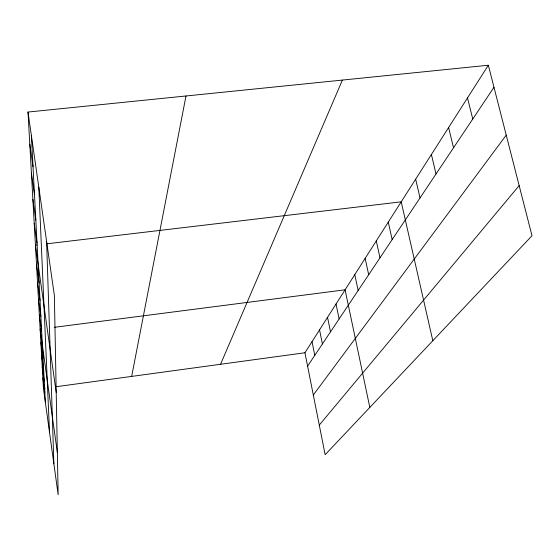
<?xml version="1.0" encoding="UTF-8"?>
<svg xmlns="http://www.w3.org/2000/svg" width="560" height="560" viewBox="0 0 560 560"><rect width="100%" height="100%" fill="white"/><g stroke="black" fill="none" stroke-linecap="round" stroke-linejoin="round"><path stroke-width="0.84" d="M131.67 376.397L185.997 95.977M220.556 364.273L342.391 80.073M488.341 65.233L532 235.746L325.15 454.713L304.941 352.758L488.341 65.233L28 112.049L43.442 388.437L58.156 494.767L54.369 295.449L28 112.049M307.587 366.135L493.983 87.269M313.313 394.982L506.233 135.128M319.277 425.096L519.162 185.598M43.442 388.437L45.136 388.206M56.14 386.708L304.941 352.758M41.825 328.923L40.131 329.14L57.358 452.648M54.53 327.285L345.093 289.8L369.824 407.421M37.149 244.944L35.434 245.147L56.21 392.392M46.564 243.831L401.205 201.831L432.824 340.732M467.502 97.902L472.759 119.014M448.609 127.526L453.53 147.791M431.396 154.504L436.016 173.985M415.66 179.179L420.014 197.932M388.269 222.117L392.175 239.582M376.285 240.905L379.995 257.803M365.148 258.363L368.69 274.722M354.774 274.624L358.155 290.479M336.035 304.01L339.129 318.941M327.53 317.331L330.505 331.842M319.55 329.854L322.406 343.966M312.032 341.635L314.783 355.376M29.792 144.179L33.026 166.768M31.416 173.152L34.496 194.768M32.879 199.402L35.826 220.129M34.216 223.3L37.03 243.201M36.526 264.635L39.123 283.087M37.527 282.618L40.033 300.433M38.458 299.271L40.873 316.491M39.326 314.741L41.65 331.401M40.88 342.58L43.057 358.225M41.58 355.152L43.694 370.335M42.238 366.94L44.289 381.689M42.861 378.014L44.842 392.35M31.402 135.695L45.374 402.381M38.794 187.117L49.532 432.453M46.599 241.416L53.879 463.862"/></g></svg>
